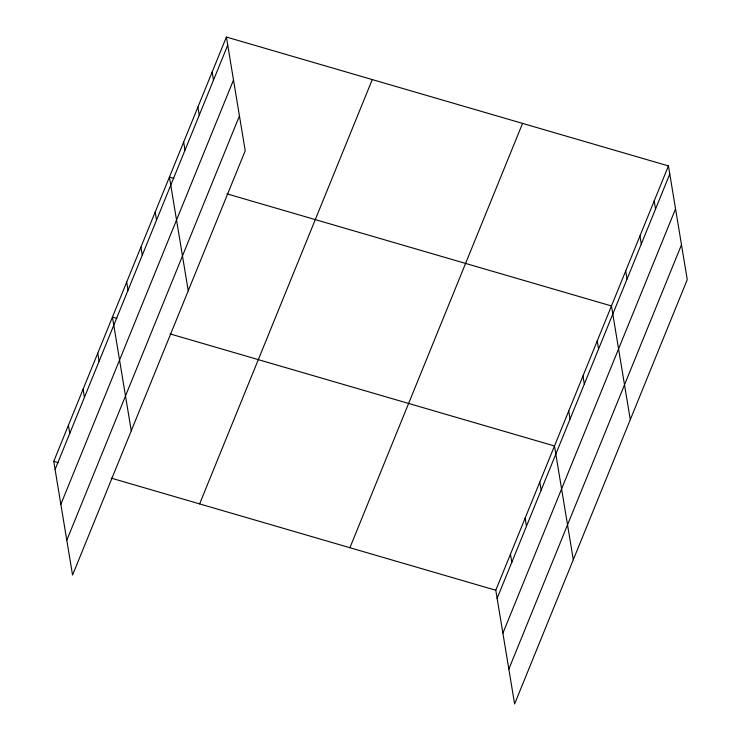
<?xml version="1.0" encoding="UTF-8"?>
<svg xmlns="http://www.w3.org/2000/svg" width="741" height="741" viewBox="0 0 741 741"><rect width="100%" height="100%" fill="white"/><g stroke="black" fill="none" stroke-linecap="round" stroke-linejoin="round"><path stroke-width="1.11" d="M226.394 37.05L245.215 150.747L72.562 575.072L53.741 461.365L226.394 37.05L668.438 165.928L687.259 279.635L514.606 703.95L495.785 590.253L668.438 165.928M55.084 469.47L227.737 45.145M60.855 504.315L233.508 80M66.792 540.217L239.454 115.902M199.616 503.899L372.269 79.583M349.909 547.719L522.562 123.395M497.118 598.348L669.781 174.033M502.889 633.194L675.551 208.879M508.835 669.104L681.488 244.78M173.839 178.368L169.42 177.071L188.242 290.778M226.885 193.827L611.464 305.959L630.285 419.656M116.865 318.389L112.447 317.102L131.268 430.799M169.911 333.858L554.481 445.98L573.302 559.677M53.741 461.365L58.159 462.653M111.206 478.121L495.785 590.253M654.192 200.941L655.535 209.036M639.946 235.944L641.289 244.039M625.7 270.947L627.043 279.051M597.218 340.962L598.561 349.057M582.972 375.965L584.316 384.07M568.727 410.977L570.07 419.073M539.809 482.048L541.152 490.144M525.128 518.116L526.471 526.212M510.456 554.185L511.799 562.28M212.148 72.053L213.491 80.158M197.912 107.065L199.246 115.161M183.666 142.068L185.009 150.164M155.175 212.083L156.518 220.179M140.929 247.086L142.272 255.191M126.683 282.089L128.026 290.194M97.766 353.17L99.109 361.265M83.094 389.238L84.437 397.333M68.413 425.297L69.756 433.402"/></g></svg>
